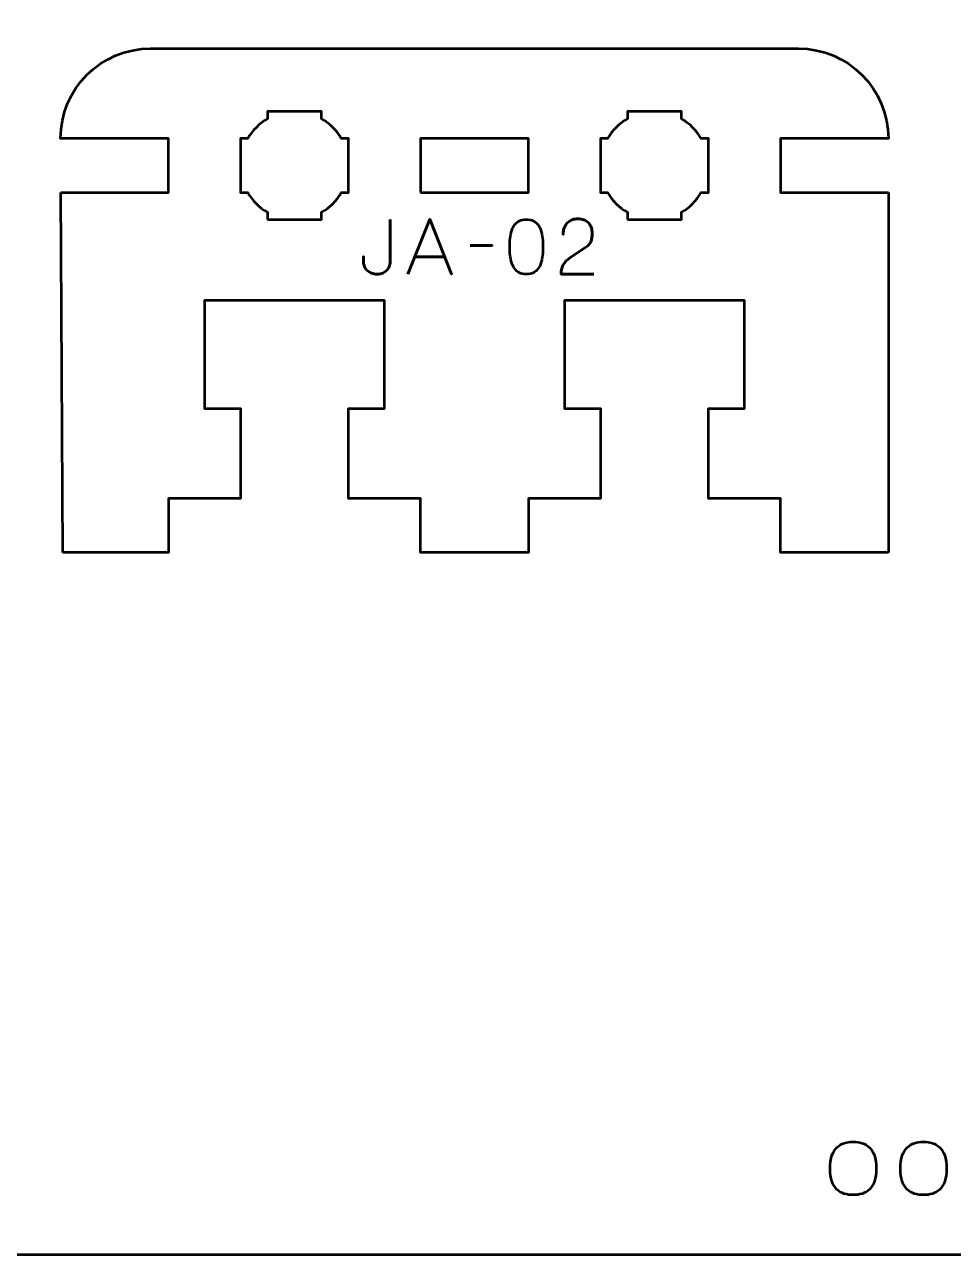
# Model space of a CAD drawing. Header units: centimetres. Extents: x -21 to 0, y -29.7 to 0.
# Drawn here: x -10.4 to -5.24, y -29.7 to -22.87 of the extents above; entities that cross this region are included whole.
import ezdxf

# ---------------------------------------------------------------- set-up
doc = ezdxf.new("R2010")
doc.units = ezdxf.units.CM
doc.header["$MEASUREMENT"] = 0
doc.layers.add('Layer 1', color=7, linetype='Continuous')

msp = doc.modelspace()

# ---------------------------------------------------------------- linework, layer by layer
at = {"layer": 'Layer 1', "lineweight": 53}
msp.add_lwpolyline([(-8.20001, -23.8), (-7.60001, -23.8), (-7.60001, -23.5), (-8.20001, -23.5), (-8.20001, -23.8)], close=True, dxfattribs=at)
at = {"layer": 'Layer 1', "color": 1, "lineweight": 53}
msp.add_open_spline([(-21.00003, -29.19995), (-21.00003, -29.19995), (-21.00003, -3.49992), (-21.00003, -3.49992), (-21.00003, -3.49992), (-21.00003, -3.41709), (-20.93286, -3.34992), (-20.85003, -3.34992), (-20.85003, -3.34992), (-20.7672, -3.34992), (-20.70003, -3.28275), (-20.70003, -3.19992), (-20.70003, -3.19992), (-20.70003, -3.11709), (-20.7672, -3.04992), (-20.85003, -3.04992), (-20.85003, -3.04992), (-20.93286, -3.04992), (-21.00003, -2.98275), (-21.00003, -2.89992), (-21.00003, -2.89992), (-21.00003, -2.81709), (-20.93286, -2.74992), (-20.85003, -2.74992), (-20.85003, -2.74992), (-20.7672, -2.74992), (-20.70003, -2.68275), (-20.70003, -2.59992), (-20.70003, -2.59992), (-20.70003, -2.51709), (-20.7672, -2.44992), (-20.85003, -2.44992), (-20.85003, -2.44992), (-20.93286, -2.44992), (-21.00003, -2.38275), (-21.00003, -2.29992), (-21.00003, -2.29992), (-21.00003, -2.21709), (-20.93286, -2.14992), (-20.85003, -2.14992), (-20.85003, -2.14992), (-20.7672, -2.14992), (-20.70003, -2.08275), (-20.70003, -1.99992), (-20.70003, -1.99992), (-20.70003, -1.91709), (-20.7672, -1.84992), (-20.85003, -1.84992), (-20.85003, -1.84992), (-20.93286, -1.84992), (-21.00003, -1.78275), (-21.00003, -1.69992), (-21.00003, -1.69992), (-21.00003, -1.61709), (-20.93286, -1.54992), (-20.85003, -1.54992), (-20.85003, -1.54992), (-20.7672, -1.54992), (-20.70003, -1.48275), (-20.70003, -1.39992), (-20.70003, -1.39992), (-20.70003, -1.31709), (-20.7672, -1.24992), (-20.85003, -1.24992), (-20.85003, -1.24992), (-20.93286, -1.24992), (-21.00003, -1.18275), (-21.00003, -1.09992), (-21.00003, -1.09992), (-21.00003, -1.09992), (-21.00003, -0.49992), (-21.00003, -0.49992), (-21.00003, -0.49992), (-21.00003, -0.22295), (-20.77694, 0.00004), (-20.49994, 0.00004), (-20.49994, 0.00004), (-20.49994, 0.00004), (-0.50008, 0.00004), (-0.50008, 0.00004), (-0.50008, 0.00004), (-0.22294, 0.00004), (0.00002, -0.22295), (0.00002, -0.49992), (0.00002, -0.49992), (0.00002, -0.49992), (0.00002, -29.19995), (0.00002, -29.19995), (0.00002, -29.19995), (0.00002, -29.47695), (-0.22294, -29.70004), (-0.50008, -29.70004), (-0.50008, -29.70004), (-0.50008, -29.70004), (-20.49994, -29.70004), (-20.49994, -29.70004), (-20.49994, -29.70004), (-20.77694, -29.70004), (-21.00003, -29.47695), (-21.00003, -29.19995)], degree=3, knots=[0, 0, 0, 0, 0.04, 0.04, 0.04, 0.04, 0.08, 0.08, 0.08, 0.08, 0.12, 0.12, 0.12, 0.12, 0.16, 0.16, 0.16, 0.16, 0.2, 0.2, 0.2, 0.2, 0.24, 0.24, 0.24, 0.24, 0.28, 0.28, 0.28, 0.28, 0.32, 0.32, 0.32, 0.32, 0.36, 0.36, 0.36, 0.36, 0.4, 0.4, 0.4, 0.4, 0.44, 0.44, 0.44, 0.44, 0.48, 0.48, 0.48, 0.48, 0.52, 0.52, 0.52, 0.52, 0.56, 0.56, 0.56, 0.56, 0.6, 0.6, 0.6, 0.6, 0.64, 0.64, 0.64, 0.64, 0.68, 0.68, 0.68, 0.68, 0.72, 0.72, 0.72, 0.72, 0.76, 0.76, 0.76, 0.76, 0.8, 0.8, 0.8, 0.8, 0.84, 0.84, 0.84, 0.84, 0.88, 0.88, 0.88, 0.88, 0.92, 0.92, 0.92, 0.92, 0.96, 0.96, 0.96, 0.96, 1, 1, 1, 1], dxfattribs=at)
at = {"layer": 'Layer 1', "lineweight": 53}
for points, knots in [([(-10.19813, -23.8), (-10.19813, -23.8), (-9.60001, -23.8), (-9.60001, -23.8), (-9.60001, -23.8), (-9.60001, -23.8), (-9.60001, -23.5), (-9.60001, -23.5), (-9.60001, -23.5), (-9.60001, -23.5), (-10.20001, -23.5), (-10.20001, -23.5), (-10.20001, -23.5), (-10.20001, -23.22391), (-9.9761, -23), (-9.70001, -23)], [0, 0, 0, 0, 0.25, 0.25, 0.25, 0.25, 0.5, 0.5, 0.5, 0.5, 0.75, 0.75, 0.75, 0.75, 1, 1, 1, 1]), ([(-6.10001, -23), (-5.82392, -23), (-5.60001, -23.22391), (-5.60001, -23.5), (-5.60001, -23.5), (-5.60001, -23.5), (-6.20001, -23.5), (-6.20001, -23.5), (-6.20001, -23.5), (-6.20001, -23.5), (-6.20001, -23.8), (-6.20001, -23.8), (-6.20001, -23.8), (-6.20001, -23.8), (-5.60001, -23.8), (-5.60001, -23.8)], [0, 0, 0, 0, 0.25, 0.25, 0.25, 0.25, 0.5, 0.5, 0.5, 0.5, 0.75, 0.75, 0.75, 0.75, 1, 1, 1, 1]), ([(-9.05001, -23.95), (-9.05001, -23.95), (-9.05001, -23.90985), (-9.05001, -23.90985), (-9.05001, -23.90985), (-9.09554, -23.8835), (-9.1335, -23.84553), (-9.15985, -23.8), (-9.15985, -23.8), (-9.15985, -23.8), (-9.20001, -23.8), (-9.20001, -23.8), (-9.20001, -23.8), (-9.20001, -23.8), (-9.20001, -23.65), (-9.20001, -23.65), (-9.20001, -23.65), (-9.20001, -23.65), (-9.20001, -23.5), (-9.20001, -23.5), (-9.20001, -23.5), (-9.20001, -23.5), (-9.15985, -23.5), (-9.15985, -23.5), (-9.15985, -23.5), (-9.1335, -23.45447), (-9.09554, -23.4165), (-9.05001, -23.39015), (-9.05001, -23.39015), (-9.05001, -23.39015), (-9.05001, -23.35), (-9.05001, -23.35), (-9.05001, -23.35), (-9.05001, -23.35), (-8.90001, -23.35), (-8.90001, -23.35), (-8.90001, -23.35), (-8.90001, -23.35), (-8.75001, -23.35), (-8.75001, -23.35), (-8.75001, -23.35), (-8.75001, -23.35), (-8.75001, -23.39015), (-8.75001, -23.39015), (-8.75001, -23.39015), (-8.70448, -23.4165), (-8.66652, -23.45447), (-8.64017, -23.5), (-8.64017, -23.5), (-8.64017, -23.5), (-8.60001, -23.5), (-8.60001, -23.5), (-8.60001, -23.5), (-8.60001, -23.5), (-8.60001, -23.65), (-8.60001, -23.65), (-8.60001, -23.65), (-8.60001, -23.65), (-8.60001, -23.8), (-8.60001, -23.8), (-8.60001, -23.8), (-8.60001, -23.8), (-8.64017, -23.8), (-8.64017, -23.8), (-8.64017, -23.8), (-8.66652, -23.84553), (-8.70448, -23.8835), (-8.75001, -23.90985), (-8.75001, -23.90985), (-8.75001, -23.90985), (-8.75001, -23.95), (-8.75001, -23.95), (-8.75001, -23.95), (-8.75001, -23.95), (-8.90001, -23.95), (-8.90001, -23.95), (-8.90001, -23.95), (-8.90001, -23.95), (-9.05001, -23.95), (-9.05001, -23.95)], [0, 0, 0, 0, 0.05, 0.05, 0.05, 0.05, 0.1, 0.1, 0.1, 0.1, 0.15, 0.15, 0.15, 0.15, 0.2, 0.2, 0.2, 0.2, 0.25, 0.25, 0.25, 0.25, 0.3, 0.3, 0.3, 0.3, 0.35, 0.35, 0.35, 0.35, 0.4, 0.4, 0.4, 0.4, 0.45, 0.45, 0.45, 0.45, 0.5, 0.5, 0.5, 0.5, 0.55, 0.55, 0.55, 0.55, 0.6, 0.6, 0.6, 0.6, 0.65, 0.65, 0.65, 0.65, 0.7, 0.7, 0.7, 0.7, 0.75, 0.75, 0.75, 0.75, 0.8, 0.8, 0.8, 0.8, 0.85, 0.85, 0.85, 0.85, 0.9, 0.9, 0.9, 0.9, 0.95, 0.95, 0.95, 0.95, 1, 1, 1, 1]), ([(-7.05001, -23.95), (-7.05001, -23.95), (-7.05001, -23.90985), (-7.05001, -23.90985), (-7.05001, -23.90985), (-7.09554, -23.8835), (-7.1335, -23.84553), (-7.15985, -23.8), (-7.15985, -23.8), (-7.15985, -23.8), (-7.20001, -23.8), (-7.20001, -23.8), (-7.20001, -23.8), (-7.20001, -23.8), (-7.20001, -23.65), (-7.20001, -23.65), (-7.20001, -23.65), (-7.20001, -23.65), (-7.20001, -23.5), (-7.20001, -23.5), (-7.20001, -23.5), (-7.20001, -23.5), (-7.15985, -23.5), (-7.15985, -23.5), (-7.15985, -23.5), (-7.1335, -23.45447), (-7.09554, -23.4165), (-7.05001, -23.39015), (-7.05001, -23.39015), (-7.05001, -23.39015), (-7.05001, -23.35), (-7.05001, -23.35), (-7.05001, -23.35), (-7.05001, -23.35), (-6.90001, -23.35), (-6.90001, -23.35), (-6.90001, -23.35), (-6.90001, -23.35), (-6.75001, -23.35), (-6.75001, -23.35), (-6.75001, -23.35), (-6.75001, -23.35), (-6.75001, -23.39015), (-6.75001, -23.39015), (-6.75001, -23.39015), (-6.70448, -23.4165), (-6.66652, -23.45447), (-6.64017, -23.5), (-6.64017, -23.5), (-6.64017, -23.5), (-6.60001, -23.5), (-6.60001, -23.5), (-6.60001, -23.5), (-6.60001, -23.5), (-6.60001, -23.65), (-6.60001, -23.65), (-6.60001, -23.65), (-6.60001, -23.65), (-6.60001, -23.8), (-6.60001, -23.8), (-6.60001, -23.8), (-6.60001, -23.8), (-6.64017, -23.8), (-6.64017, -23.8), (-6.64017, -23.8), (-6.66652, -23.84553), (-6.70448, -23.8835), (-6.75001, -23.90985), (-6.75001, -23.90985), (-6.75001, -23.90985), (-6.75001, -23.95), (-6.75001, -23.95), (-6.75001, -23.95), (-6.75001, -23.95), (-6.90001, -23.95), (-6.90001, -23.95), (-6.90001, -23.95), (-6.90001, -23.95), (-7.05001, -23.95), (-7.05001, -23.95)], [0, 0, 0, 0, 0.05, 0.05, 0.05, 0.05, 0.1, 0.1, 0.1, 0.1, 0.15, 0.15, 0.15, 0.15, 0.2, 0.2, 0.2, 0.2, 0.25, 0.25, 0.25, 0.25, 0.3, 0.3, 0.3, 0.3, 0.35, 0.35, 0.35, 0.35, 0.4, 0.4, 0.4, 0.4, 0.45, 0.45, 0.45, 0.45, 0.5, 0.5, 0.5, 0.5, 0.55, 0.55, 0.55, 0.55, 0.6, 0.6, 0.6, 0.6, 0.65, 0.65, 0.65, 0.65, 0.7, 0.7, 0.7, 0.7, 0.75, 0.75, 0.75, 0.75, 0.8, 0.8, 0.8, 0.8, 0.85, 0.85, 0.85, 0.85, 0.9, 0.9, 0.9, 0.9, 0.95, 0.95, 0.95, 0.95, 1, 1, 1, 1]), ([(-5.60001, -25.8), (-5.60001, -25.8), (-6.20001, -25.8), (-6.20001, -25.8), (-6.20001, -25.8), (-6.20001, -25.8), (-6.20001, -25.5), (-6.20001, -25.5), (-6.20001, -25.5), (-6.20001, -25.5), (-6.60001, -25.50001), (-6.60001, -25.50001), (-6.60001, -25.50001), (-6.60001, -25.50001), (-6.60001, -25), (-6.60001, -25), (-6.60001, -25), (-6.60001, -25), (-6.40001, -24.99999), (-6.40001, -24.99999), (-6.40001, -24.99999), (-6.40001, -24.99999), (-6.40001, -24.4), (-6.40001, -24.4), (-6.40001, -24.4), (-6.78334, -24.4), (-7.01668, -24.4), (-7.40001, -24.4), (-7.40001, -24.4), (-7.40001, -24.4), (-7.40001, -24.99999), (-7.40001, -24.99999), (-7.40001, -24.99999), (-7.40001, -24.99999), (-7.20001, -25), (-7.20001, -25), (-7.20001, -25), (-7.20001, -25), (-7.20001, -25.5), (-7.20001, -25.5), (-7.20001, -25.5), (-7.20001, -25.5), (-7.60001, -25.5), (-7.60001, -25.5), (-7.60001, -25.5), (-7.60001, -25.5), (-7.60001, -25.8), (-7.60001, -25.8), (-7.60001, -25.8), (-7.60001, -25.8), (-8.20001, -25.8), (-8.20001, -25.8), (-8.20001, -25.8), (-8.20001, -25.8), (-8.20001, -25.5), (-8.20001, -25.5), (-8.20001, -25.5), (-8.20001, -25.5), (-8.60001, -25.50001), (-8.60001, -25.50001), (-8.60001, -25.50001), (-8.60001, -25.50001), (-8.60001, -25), (-8.60001, -25), (-8.60001, -25), (-8.60001, -25), (-8.40001, -24.99999), (-8.40001, -24.99999), (-8.40001, -24.99999), (-8.40001, -24.99999), (-8.40001, -24.4), (-8.40001, -24.4), (-8.40001, -24.4), (-8.78334, -24.4), (-9.01668, -24.4), (-9.40001, -24.4), (-9.40001, -24.4), (-9.40001, -24.4), (-9.40001, -24.99999), (-9.40001, -24.99999), (-9.40001, -24.99999), (-9.40001, -24.99999), (-9.20001, -25), (-9.20001, -25), (-9.20001, -25), (-9.20001, -25), (-9.20001, -25.5), (-9.20001, -25.5), (-9.20001, -25.5), (-9.20001, -25.5), (-9.60001, -25.5), (-9.60001, -25.5), (-9.60001, -25.5), (-9.60001, -25.5), (-9.60001, -25.8), (-9.60001, -25.8), (-9.60001, -25.8), (-9.60001, -25.8), (-10.18751, -25.8), (-10.18751, -25.8)], [0, 0, 0, 0, 0.04, 0.04, 0.04, 0.04, 0.08, 0.08, 0.08, 0.08, 0.12, 0.12, 0.12, 0.12, 0.16, 0.16, 0.16, 0.16, 0.2, 0.2, 0.2, 0.2, 0.24, 0.24, 0.24, 0.24, 0.28, 0.28, 0.28, 0.28, 0.32, 0.32, 0.32, 0.32, 0.36, 0.36, 0.36, 0.36, 0.4, 0.4, 0.4, 0.4, 0.44, 0.44, 0.44, 0.44, 0.48, 0.48, 0.48, 0.48, 0.52, 0.52, 0.52, 0.52, 0.56, 0.56, 0.56, 0.56, 0.6, 0.6, 0.6, 0.6, 0.64, 0.64, 0.64, 0.64, 0.68, 0.68, 0.68, 0.68, 0.72, 0.72, 0.72, 0.72, 0.76, 0.76, 0.76, 0.76, 0.8, 0.8, 0.8, 0.8, 0.84, 0.84, 0.84, 0.84, 0.88, 0.88, 0.88, 0.88, 0.92, 0.92, 0.92, 0.92, 0.96, 0.96, 0.96, 0.96, 1, 1, 1, 1])]:
    msp.add_open_spline(points, degree=3, knots=knots, dxfattribs=at)
at = {"layer": 'Layer 1', "color": 114, "lineweight": 53}
for points in [[(-9.70001, -23), (-9.70001, -23), (-6.10001, -23), (-6.10001, -23)], [(-10.18751, -25.8), (-10.18751, -25.8), (-10.19813, -23.8), (-10.19813, -23.8)], [(-5.60001, -23.8), (-5.60001, -23.8), (-5.60001, -25.50001), (-5.60001, -25.50001)]]:
    msp.add_open_spline(points, degree=3, dxfattribs=at)
at = {"layer": 'Layer 1', "color": 5, "lineweight": 53}
for points, knots in [([(-8.36821, -23.95035), (-8.36821, -23.95035), (-8.36863, -24.18742), (-8.36863, -24.18742), (-8.36863, -24.18742), (-8.36863, -24.19511), (-8.37026, -24.20287), (-8.37336, -24.21056), (-8.37336, -24.21056), (-8.37654, -24.21832), (-8.38119, -24.22538), (-8.38733, -24.23187), (-8.38733, -24.23187), (-8.39354, -24.23829), (-8.40109, -24.24351), (-8.41005, -24.24739), (-8.41005, -24.24739), (-8.41908, -24.25134), (-8.42938, -24.25332), (-8.44102, -24.25346), (-8.44102, -24.25346), (-8.45267, -24.25346), (-8.46318, -24.25155), (-8.47249, -24.24781), (-8.47249, -24.24781), (-8.48181, -24.244), (-8.48978, -24.23892), (-8.49634, -24.2325), (-8.49634, -24.2325), (-8.50297, -24.22608), (-8.50798, -24.21903), (-8.51151, -24.21119), (-8.51151, -24.21119), (-8.51504, -24.20336), (-8.5168, -24.19546), (-8.5168, -24.18742), (-8.5168, -24.18742), (-8.5168, -24.18742), (-8.5168, -24.15609), (-8.5168, -24.15609), (-8.5168, -24.15609), (-8.5168, -24.15609), (-8.5168, -24.18742), (-8.5168, -24.18742), (-8.5168, -24.18742), (-8.5168, -24.19546), (-8.51504, -24.20336), (-8.51151, -24.21119), (-8.51151, -24.21119), (-8.50798, -24.21903), (-8.50297, -24.22608), (-8.49634, -24.2325), (-8.49634, -24.2325), (-8.48978, -24.23892), (-8.48181, -24.244), (-8.47249, -24.24781), (-8.47249, -24.24781), (-8.46318, -24.25155), (-8.45267, -24.25346), (-8.44102, -24.25346), (-8.44102, -24.25346), (-8.42938, -24.25332), (-8.41908, -24.25134), (-8.41005, -24.24739), (-8.41005, -24.24739), (-8.40109, -24.24351), (-8.39354, -24.23829), (-8.38733, -24.23187), (-8.38733, -24.23187), (-8.38119, -24.22538), (-8.37654, -24.21832), (-8.37336, -24.21056), (-8.37336, -24.21056), (-8.37026, -24.20287), (-8.36863, -24.19511), (-8.36863, -24.18742), (-8.36863, -24.18742), (-8.36863, -24.18742), (-8.36821, -23.95035), (-8.36821, -23.95035)], [0, 0, 0, 0, 0.05, 0.05, 0.05, 0.05, 0.1, 0.1, 0.1, 0.1, 0.15, 0.15, 0.15, 0.15, 0.2, 0.2, 0.2, 0.2, 0.25, 0.25, 0.25, 0.25, 0.3, 0.3, 0.3, 0.3, 0.35, 0.35, 0.35, 0.35, 0.4, 0.4, 0.4, 0.4, 0.45, 0.45, 0.45, 0.45, 0.5, 0.5, 0.5, 0.5, 0.55, 0.55, 0.55, 0.55, 0.6, 0.6, 0.6, 0.6, 0.65, 0.65, 0.65, 0.65, 0.7, 0.7, 0.7, 0.7, 0.75, 0.75, 0.75, 0.75, 0.8, 0.8, 0.8, 0.8, 0.85, 0.85, 0.85, 0.85, 0.9, 0.9, 0.9, 0.9, 0.95, 0.95, 0.95, 0.95, 1, 1, 1, 1]), ([(-8.27, -24.25388), (-8.27, -24.25388), (-8.14893, -23.94866), (-8.14893, -23.94866), (-8.14893, -23.94866), (-8.14893, -23.94866), (-8.02743, -24.25388), (-8.02743, -24.25388), (-8.02743, -24.25388), (-8.02743, -24.25388), (-8.14893, -23.94866), (-8.14893, -23.94866), (-8.14893, -23.94866), (-8.14893, -23.94866), (-8.27, -24.25388), (-8.27, -24.25388)], [0, 0, 0, 0, 0.25, 0.25, 0.25, 0.25, 0.5, 0.5, 0.5, 0.5, 0.75, 0.75, 0.75, 0.75, 1, 1, 1, 1]), ([(-7.61172, -24.25388), (-7.59691, -24.25381), (-7.58414, -24.2512), (-7.57348, -24.24612), (-7.57348, -24.24612), (-7.5629, -24.24104), (-7.55408, -24.23377), (-7.54703, -24.22453), (-7.54703, -24.22453), (-7.54004, -24.21522), (-7.53454, -24.20421), (-7.53045, -24.19151), (-7.53045, -24.19151), (-7.52642, -24.17881), (-7.52353, -24.16491), (-7.52191, -24.14967), (-7.52191, -24.14967), (-7.52021, -24.13443), (-7.51937, -24.11841), (-7.51944, -24.10148), (-7.51944, -24.10148), (-7.51937, -24.08462), (-7.52021, -24.0686), (-7.52191, -24.05343), (-7.52191, -24.05343), (-7.52353, -24.03826), (-7.52642, -24.02429), (-7.53045, -24.01159), (-7.53045, -24.01159), (-7.53454, -23.99896), (-7.54004, -23.98796), (-7.54703, -23.97857), (-7.54703, -23.97857), (-7.55408, -23.96926), (-7.5629, -23.96199), (-7.57348, -23.95691), (-7.57348, -23.95691), (-7.58414, -23.95176), (-7.59691, -23.94915), (-7.61172, -23.94908), (-7.61172, -23.94908), (-7.62654, -23.94915), (-7.63931, -23.95176), (-7.64997, -23.95691), (-7.64997, -23.95691), (-7.66055, -23.96199), (-7.66937, -23.96926), (-7.67642, -23.97857), (-7.67642, -23.97857), (-7.68341, -23.98796), (-7.68891, -23.99896), (-7.693, -24.01159), (-7.693, -24.01159), (-7.69703, -24.02429), (-7.69992, -24.03826), (-7.70154, -24.05343), (-7.70154, -24.05343), (-7.70323, -24.0686), (-7.70408, -24.08462), (-7.70401, -24.10148), (-7.70401, -24.10148), (-7.70408, -24.11841), (-7.70323, -24.13443), (-7.70154, -24.14967), (-7.70154, -24.14967), (-7.69992, -24.16491), (-7.69703, -24.17881), (-7.693, -24.19151), (-7.693, -24.19151), (-7.68891, -24.20421), (-7.68341, -24.21522), (-7.67642, -24.22453), (-7.67642, -24.22453), (-7.66937, -24.23377), (-7.66055, -24.24104), (-7.64997, -24.24612), (-7.64997, -24.24612), (-7.63931, -24.2512), (-7.62654, -24.25381), (-7.61172, -24.25388)], [0, 0, 0, 0, 0.05, 0.05, 0.05, 0.05, 0.1, 0.1, 0.1, 0.1, 0.15, 0.15, 0.15, 0.15, 0.2, 0.2, 0.2, 0.2, 0.25, 0.25, 0.25, 0.25, 0.3, 0.3, 0.3, 0.3, 0.35, 0.35, 0.35, 0.35, 0.4, 0.4, 0.4, 0.4, 0.45, 0.45, 0.45, 0.45, 0.5, 0.5, 0.5, 0.5, 0.55, 0.55, 0.55, 0.55, 0.6, 0.6, 0.6, 0.6, 0.65, 0.65, 0.65, 0.65, 0.7, 0.7, 0.7, 0.7, 0.75, 0.75, 0.75, 0.75, 0.8, 0.8, 0.8, 0.8, 0.85, 0.85, 0.85, 0.85, 0.9, 0.9, 0.9, 0.9, 0.95, 0.95, 0.95, 0.95, 1, 1, 1, 1]), ([(-7.61172, -24.25388), (-7.59691, -24.25381), (-7.58414, -24.2512), (-7.57348, -24.24612), (-7.57348, -24.24612), (-7.5629, -24.24104), (-7.55408, -24.23377), (-7.54703, -24.22453), (-7.54703, -24.22453), (-7.54004, -24.21522), (-7.53454, -24.20421), (-7.53045, -24.19151), (-7.53045, -24.19151), (-7.52642, -24.17881), (-7.52353, -24.16491), (-7.52191, -24.14967), (-7.52191, -24.14967), (-7.52021, -24.13443), (-7.51937, -24.11841), (-7.51944, -24.10148), (-7.51944, -24.10148), (-7.51937, -24.08462), (-7.52021, -24.0686), (-7.52191, -24.05343), (-7.52191, -24.05343), (-7.52353, -24.03826), (-7.52642, -24.02429), (-7.53045, -24.01159), (-7.53045, -24.01159), (-7.53454, -23.99896), (-7.54004, -23.98796), (-7.54703, -23.97857), (-7.54703, -23.97857), (-7.55408, -23.96926), (-7.5629, -23.96199), (-7.57348, -23.95691), (-7.57348, -23.95691), (-7.58414, -23.95176), (-7.59691, -23.94915), (-7.61172, -23.94908), (-7.61172, -23.94908), (-7.62654, -23.94915), (-7.63931, -23.95176), (-7.64997, -23.95691), (-7.64997, -23.95691), (-7.66055, -23.96199), (-7.66937, -23.96926), (-7.67642, -23.97857), (-7.67642, -23.97857), (-7.68341, -23.98796), (-7.68891, -23.99896), (-7.693, -24.01159), (-7.693, -24.01159), (-7.69703, -24.02429), (-7.69992, -24.03826), (-7.70154, -24.05343), (-7.70154, -24.05343), (-7.70323, -24.0686), (-7.70408, -24.08462), (-7.70401, -24.10148), (-7.70401, -24.10148), (-7.70408, -24.11841), (-7.70323, -24.13443), (-7.70154, -24.14967), (-7.70154, -24.14967), (-7.69992, -24.16491), (-7.69703, -24.17881), (-7.693, -24.19151), (-7.693, -24.19151), (-7.68891, -24.20421), (-7.68341, -24.21522), (-7.67642, -24.22453), (-7.67642, -24.22453), (-7.66937, -24.23377), (-7.66055, -24.24104), (-7.64997, -24.24612), (-7.64997, -24.24612), (-7.63931, -24.2512), (-7.62654, -24.25381), (-7.61172, -24.25388)], [0, 0, 0, 0, 0.05, 0.05, 0.05, 0.05, 0.1, 0.1, 0.1, 0.1, 0.15, 0.15, 0.15, 0.15, 0.2, 0.2, 0.2, 0.2, 0.25, 0.25, 0.25, 0.25, 0.3, 0.3, 0.3, 0.3, 0.35, 0.35, 0.35, 0.35, 0.4, 0.4, 0.4, 0.4, 0.45, 0.45, 0.45, 0.45, 0.5, 0.5, 0.5, 0.5, 0.55, 0.55, 0.55, 0.55, 0.6, 0.6, 0.6, 0.6, 0.65, 0.65, 0.65, 0.65, 0.7, 0.7, 0.7, 0.7, 0.75, 0.75, 0.75, 0.75, 0.8, 0.8, 0.8, 0.8, 0.85, 0.85, 0.85, 0.85, 0.9, 0.9, 0.9, 0.9, 0.95, 0.95, 0.95, 0.95, 1, 1, 1, 1]), ([(-7.2375, -24.25388), (-7.2375, -24.25388), (-7.41911, -24.25388), (-7.41911, -24.25388), (-7.41911, -24.25388), (-7.41876, -24.2416), (-7.41721, -24.23074), (-7.41459, -24.22142), (-7.41459, -24.22142), (-7.41191, -24.21211), (-7.40832, -24.20393), (-7.40387, -24.19687), (-7.40387, -24.19687), (-7.39935, -24.18982), (-7.3942, -24.18354), (-7.38835, -24.17803), (-7.38835, -24.17803), (-7.38249, -24.17246), (-7.37621, -24.16738), (-7.36944, -24.16258), (-7.36944, -24.16258), (-7.36267, -24.15785), (-7.35568, -24.15313), (-7.34841, -24.14847), (-7.34841, -24.14847), (-7.34841, -24.14847), (-7.27602, -24.10021), (-7.27602, -24.10021), (-7.27602, -24.10021), (-7.26862, -24.09499), (-7.26283, -24.08928), (-7.25874, -24.08314), (-7.25874, -24.08314), (-7.25458, -24.077), (-7.25168, -24.07051), (-7.24992, -24.06366), (-7.24992, -24.06366), (-7.24823, -24.05689), (-7.24717, -24.04991), (-7.24682, -24.04285), (-7.24682, -24.04285), (-7.24646, -24.03572), (-7.24632, -24.0286), (-7.24639, -24.02147), (-7.24639, -24.02147), (-7.24639, -24.01562), (-7.24717, -24.00934), (-7.24872, -24.00256), (-7.24872, -24.00256), (-7.25034, -23.99586), (-7.25288, -23.98916), (-7.25648, -23.98253), (-7.25648, -23.98253), (-7.26008, -23.97589), (-7.26488, -23.96983), (-7.27087, -23.96432), (-7.27087, -23.96432), (-7.27687, -23.95889), (-7.28428, -23.95452), (-7.2931, -23.9512), (-7.2931, -23.9512), (-7.30192, -23.94788), (-7.31229, -23.94619), (-7.32428, -23.94612), (-7.32428, -23.94612), (-7.33635, -23.94619), (-7.347, -23.94788), (-7.35618, -23.95113), (-7.35618, -23.95113), (-7.36535, -23.95437), (-7.37318, -23.95889), (-7.37967, -23.9646), (-7.37967, -23.9646), (-7.38616, -23.97032), (-7.39138, -23.97695), (-7.39547, -23.98436), (-7.39547, -23.98436), (-7.39957, -23.99177), (-7.40253, -23.99967), (-7.40443, -24.008), (-7.40443, -24.008), (-7.40634, -24.01632), (-7.40726, -24.02479), (-7.40726, -24.03333), (-7.40726, -24.03333), (-7.40726, -24.02479), (-7.40634, -24.01632), (-7.40443, -24.008), (-7.40443, -24.008), (-7.40253, -23.99967), (-7.39957, -23.99177), (-7.39547, -23.98436), (-7.39547, -23.98436), (-7.39138, -23.97695), (-7.38616, -23.97032), (-7.37967, -23.9646), (-7.37967, -23.9646), (-7.37318, -23.95889), (-7.36535, -23.95437), (-7.35618, -23.95113), (-7.35618, -23.95113), (-7.347, -23.94788), (-7.33635, -23.94619), (-7.32428, -23.94612), (-7.32428, -23.94612), (-7.31229, -23.94619), (-7.30192, -23.94788), (-7.2931, -23.9512), (-7.2931, -23.9512), (-7.28428, -23.95452), (-7.27687, -23.95889), (-7.27087, -23.96432), (-7.27087, -23.96432), (-7.26488, -23.96983), (-7.26008, -23.97589), (-7.25648, -23.98253), (-7.25648, -23.98253), (-7.25288, -23.98916), (-7.25034, -23.99586), (-7.24872, -24.00256), (-7.24872, -24.00256), (-7.24717, -24.00934), (-7.24639, -24.01562), (-7.24639, -24.02147), (-7.24639, -24.02147), (-7.24632, -24.0286), (-7.24646, -24.03572), (-7.24682, -24.04285), (-7.24682, -24.04285), (-7.24717, -24.04991), (-7.24823, -24.05689), (-7.24992, -24.06366), (-7.24992, -24.06366), (-7.25168, -24.07051), (-7.25458, -24.077), (-7.25874, -24.08314), (-7.25874, -24.08314), (-7.26283, -24.08928), (-7.26862, -24.09499), (-7.27602, -24.10021), (-7.27602, -24.10021), (-7.27602, -24.10021), (-7.34841, -24.14847), (-7.34841, -24.14847), (-7.34841, -24.14847), (-7.35568, -24.15313), (-7.36267, -24.15785), (-7.36944, -24.16258), (-7.36944, -24.16258), (-7.37621, -24.16738), (-7.38249, -24.17246), (-7.38835, -24.17803), (-7.38835, -24.17803), (-7.3942, -24.18354), (-7.39935, -24.18982), (-7.40387, -24.19687), (-7.40387, -24.19687), (-7.40832, -24.20393), (-7.41191, -24.21211), (-7.41459, -24.22142), (-7.41459, -24.22142), (-7.41721, -24.23074), (-7.41876, -24.2416), (-7.41911, -24.25388), (-7.41911, -24.25388), (-7.41911, -24.25388), (-7.2375, -24.25388), (-7.2375, -24.25388)], [0, 0, 0, 0, 0.0238095, 0.0238095, 0.0238095, 0.0238095, 0.047619, 0.047619, 0.047619, 0.047619, 0.0714286, 0.0714286, 0.0714286, 0.0714286, 0.0952381, 0.0952381, 0.0952381, 0.0952381, 0.1190476, 0.1190476, 0.1190476, 0.1190476, 0.1428571, 0.1428571, 0.1428571, 0.1428571, 0.1666667, 0.1666667, 0.1666667, 0.1666667, 0.1904762, 0.1904762, 0.1904762, 0.1904762, 0.2142857, 0.2142857, 0.2142857, 0.2142857, 0.2380952, 0.2380952, 0.2380952, 0.2380952, 0.2619048, 0.2619048, 0.2619048, 0.2619048, 0.2857143, 0.2857143, 0.2857143, 0.2857143, 0.3095238, 0.3095238, 0.3095238, 0.3095238, 0.3333333, 0.3333333, 0.3333333, 0.3333333, 0.3571429, 0.3571429, 0.3571429, 0.3571429, 0.3809524, 0.3809524, 0.3809524, 0.3809524, 0.4047619, 0.4047619, 0.4047619, 0.4047619, 0.4285714, 0.4285714, 0.4285714, 0.4285714, 0.452381, 0.452381, 0.452381, 0.452381, 0.4761905, 0.4761905, 0.4761905, 0.4761905, 0.5, 0.5, 0.5, 0.5, 0.5238095, 0.5238095, 0.5238095, 0.5238095, 0.547619, 0.547619, 0.547619, 0.547619, 0.5714286, 0.5714286, 0.5714286, 0.5714286, 0.5952381, 0.5952381, 0.5952381, 0.5952381, 0.6190476, 0.6190476, 0.6190476, 0.6190476, 0.6428571, 0.6428571, 0.6428571, 0.6428571, 0.6666667, 0.6666667, 0.6666667, 0.6666667, 0.6904762, 0.6904762, 0.6904762, 0.6904762, 0.7142857, 0.7142857, 0.7142857, 0.7142857, 0.7380952, 0.7380952, 0.7380952, 0.7380952, 0.7619048, 0.7619048, 0.7619048, 0.7619048, 0.7857143, 0.7857143, 0.7857143, 0.7857143, 0.8095238, 0.8095238, 0.8095238, 0.8095238, 0.8333333, 0.8333333, 0.8333333, 0.8333333, 0.8571429, 0.8571429, 0.8571429, 0.8571429, 0.8809524, 0.8809524, 0.8809524, 0.8809524, 0.9047619, 0.9047619, 0.9047619, 0.9047619, 0.9285714, 0.9285714, 0.9285714, 0.9285714, 0.952381, 0.952381, 0.952381, 0.952381, 0.9761905, 0.9761905, 0.9761905, 0.9761905, 1, 1, 1, 1]), ([(-7.92414, -24.09428), (-7.92414, -24.09428), (-7.80095, -24.09428), (-7.80095, -24.09428), (-7.80095, -24.09428), (-7.80095, -24.09428), (-7.92414, -24.09428), (-7.92414, -24.09428)], [0, 0, 0, 0, 0.5, 0.5, 0.5, 0.5, 1, 1, 1, 1]), ([(-8.2319, -24.15778), (-8.2319, -24.15778), (-8.06596, -24.15778), (-8.06596, -24.15778), (-8.06596, -24.15778), (-8.06596, -24.15778), (-8.2319, -24.15778), (-8.2319, -24.15778)], [0, 0, 0, 0, 0.5, 0.5, 0.5, 0.5, 1, 1, 1, 1]), ([(-5.7957, -29.36992), (-5.77792, -29.37001), (-5.76137, -29.36776), (-5.74594, -29.36296), (-5.74594, -29.36296), (-5.73051, -29.35816), (-5.71687, -29.35016), (-5.7052, -29.33897), (-5.7052, -29.33897), (-5.69344, -29.32778), (-5.68432, -29.31263), (-5.67764, -29.29344), (-5.67764, -29.29344), (-5.67106, -29.27434), (-5.66767, -29.25054), (-5.66757, -29.22204), (-5.66757, -29.22204), (-5.66767, -29.19363), (-5.67106, -29.16992), (-5.67764, -29.15092), (-5.67764, -29.15092), (-5.68432, -29.13191), (-5.69344, -29.11677), (-5.7052, -29.10557), (-5.7052, -29.10557), (-5.71687, -29.09447), (-5.73051, -29.08648), (-5.74594, -29.08168), (-5.74594, -29.08168), (-5.76137, -29.07688), (-5.77792, -29.07462), (-5.7957, -29.07472), (-5.7957, -29.07472), (-5.81329, -29.07462), (-5.82985, -29.07688), (-5.84528, -29.08168), (-5.84528, -29.08168), (-5.86071, -29.08648), (-5.87425, -29.09447), (-5.88601, -29.10557), (-5.88601, -29.10557), (-5.89777, -29.11677), (-5.90699, -29.13191), (-5.91367, -29.15092), (-5.91367, -29.15092), (-5.92035, -29.16992), (-5.92374, -29.19363), (-5.92383, -29.22204), (-5.92383, -29.22204), (-5.92374, -29.25054), (-5.92035, -29.27434), (-5.91367, -29.29344), (-5.91367, -29.29344), (-5.90699, -29.31263), (-5.89777, -29.32778), (-5.88601, -29.33897), (-5.88601, -29.33897), (-5.87425, -29.35016), (-5.86071, -29.35816), (-5.84528, -29.36296), (-5.84528, -29.36296), (-5.82985, -29.36776), (-5.81329, -29.37001), (-5.7957, -29.36992)], [0, 0, 0, 0, 0.0625, 0.0625, 0.0625, 0.0625, 0.125, 0.125, 0.125, 0.125, 0.1875, 0.1875, 0.1875, 0.1875, 0.25, 0.25, 0.25, 0.25, 0.3125, 0.3125, 0.3125, 0.3125, 0.375, 0.375, 0.375, 0.375, 0.4375, 0.4375, 0.4375, 0.4375, 0.5, 0.5, 0.5, 0.5, 0.5625, 0.5625, 0.5625, 0.5625, 0.625, 0.625, 0.625, 0.625, 0.6875, 0.6875, 0.6875, 0.6875, 0.75, 0.75, 0.75, 0.75, 0.8125, 0.8125, 0.8125, 0.8125, 0.875, 0.875, 0.875, 0.875, 0.9375, 0.9375, 0.9375, 0.9375, 1, 1, 1, 1]), ([(-5.7957, -29.36992), (-5.77792, -29.37001), (-5.76137, -29.36776), (-5.74594, -29.36296), (-5.74594, -29.36296), (-5.73051, -29.35816), (-5.71687, -29.35016), (-5.7052, -29.33897), (-5.7052, -29.33897), (-5.69344, -29.32778), (-5.68432, -29.31263), (-5.67764, -29.29344), (-5.67764, -29.29344), (-5.67106, -29.27434), (-5.66767, -29.25054), (-5.66757, -29.22204), (-5.66757, -29.22204), (-5.66767, -29.19363), (-5.67106, -29.16992), (-5.67764, -29.15092), (-5.67764, -29.15092), (-5.68432, -29.13191), (-5.69344, -29.11677), (-5.7052, -29.10557), (-5.7052, -29.10557), (-5.71687, -29.09447), (-5.73051, -29.08648), (-5.74594, -29.08168), (-5.74594, -29.08168), (-5.76137, -29.07688), (-5.77792, -29.07462), (-5.7957, -29.07472), (-5.7957, -29.07472), (-5.81329, -29.07462), (-5.82985, -29.07688), (-5.84528, -29.08168), (-5.84528, -29.08168), (-5.86071, -29.08648), (-5.87425, -29.09447), (-5.88601, -29.10557), (-5.88601, -29.10557), (-5.89777, -29.11677), (-5.90699, -29.13191), (-5.91367, -29.15092), (-5.91367, -29.15092), (-5.92035, -29.16992), (-5.92374, -29.19363), (-5.92383, -29.22204), (-5.92383, -29.22204), (-5.92374, -29.25054), (-5.92035, -29.27434), (-5.91367, -29.29344), (-5.91367, -29.29344), (-5.90699, -29.31263), (-5.89777, -29.32778), (-5.88601, -29.33897), (-5.88601, -29.33897), (-5.87425, -29.35016), (-5.86071, -29.35816), (-5.84528, -29.36296), (-5.84528, -29.36296), (-5.82985, -29.36776), (-5.81329, -29.37001), (-5.7957, -29.36992)], [0, 0, 0, 0, 0.0625, 0.0625, 0.0625, 0.0625, 0.125, 0.125, 0.125, 0.125, 0.1875, 0.1875, 0.1875, 0.1875, 0.25, 0.25, 0.25, 0.25, 0.3125, 0.3125, 0.3125, 0.3125, 0.375, 0.375, 0.375, 0.375, 0.4375, 0.4375, 0.4375, 0.4375, 0.5, 0.5, 0.5, 0.5, 0.5625, 0.5625, 0.5625, 0.5625, 0.625, 0.625, 0.625, 0.625, 0.6875, 0.6875, 0.6875, 0.6875, 0.75, 0.75, 0.75, 0.75, 0.8125, 0.8125, 0.8125, 0.8125, 0.875, 0.875, 0.875, 0.875, 0.9375, 0.9375, 0.9375, 0.9375, 1, 1, 1, 1]), ([(-5.40511, -29.36992), (-5.38733, -29.37001), (-5.37078, -29.36776), (-5.35535, -29.36296), (-5.35535, -29.36296), (-5.33992, -29.35816), (-5.32628, -29.35016), (-5.31461, -29.33897), (-5.31461, -29.33897), (-5.30285, -29.32778), (-5.29373, -29.31263), (-5.28705, -29.29344), (-5.28705, -29.29344), (-5.28047, -29.27434), (-5.27708, -29.25054), (-5.27698, -29.22204), (-5.27698, -29.22204), (-5.27708, -29.19363), (-5.28047, -29.16992), (-5.28705, -29.15092), (-5.28705, -29.15092), (-5.29373, -29.13191), (-5.30285, -29.11677), (-5.31461, -29.10557), (-5.31461, -29.10557), (-5.32628, -29.09447), (-5.33992, -29.08648), (-5.35535, -29.08168), (-5.35535, -29.08168), (-5.37078, -29.07688), (-5.38733, -29.07462), (-5.40511, -29.07472), (-5.40511, -29.07472), (-5.4227, -29.07462), (-5.43926, -29.07688), (-5.45469, -29.08168), (-5.45469, -29.08168), (-5.47012, -29.08648), (-5.48366, -29.09447), (-5.49542, -29.10557), (-5.49542, -29.10557), (-5.50718, -29.11677), (-5.5164, -29.13191), (-5.52308, -29.15092), (-5.52308, -29.15092), (-5.52976, -29.16992), (-5.53315, -29.19363), (-5.53324, -29.22204), (-5.53324, -29.22204), (-5.53315, -29.25054), (-5.52976, -29.27434), (-5.52308, -29.29344), (-5.52308, -29.29344), (-5.5164, -29.31263), (-5.50718, -29.32778), (-5.49542, -29.33897), (-5.49542, -29.33897), (-5.48366, -29.35016), (-5.47012, -29.35816), (-5.45469, -29.36296), (-5.45469, -29.36296), (-5.43926, -29.36776), (-5.4227, -29.37001), (-5.40511, -29.36992)], [0, 0, 0, 0, 0.0625, 0.0625, 0.0625, 0.0625, 0.125, 0.125, 0.125, 0.125, 0.1875, 0.1875, 0.1875, 0.1875, 0.25, 0.25, 0.25, 0.25, 0.3125, 0.3125, 0.3125, 0.3125, 0.375, 0.375, 0.375, 0.375, 0.4375, 0.4375, 0.4375, 0.4375, 0.5, 0.5, 0.5, 0.5, 0.5625, 0.5625, 0.5625, 0.5625, 0.625, 0.625, 0.625, 0.625, 0.6875, 0.6875, 0.6875, 0.6875, 0.75, 0.75, 0.75, 0.75, 0.8125, 0.8125, 0.8125, 0.8125, 0.875, 0.875, 0.875, 0.875, 0.9375, 0.9375, 0.9375, 0.9375, 1, 1, 1, 1]), ([(-5.40511, -29.36992), (-5.38733, -29.37001), (-5.37078, -29.36776), (-5.35535, -29.36296), (-5.35535, -29.36296), (-5.33992, -29.35816), (-5.32628, -29.35016), (-5.31461, -29.33897), (-5.31461, -29.33897), (-5.30285, -29.32778), (-5.29373, -29.31263), (-5.28705, -29.29344), (-5.28705, -29.29344), (-5.28047, -29.27434), (-5.27708, -29.25054), (-5.27698, -29.22204), (-5.27698, -29.22204), (-5.27708, -29.19363), (-5.28047, -29.16992), (-5.28705, -29.15092), (-5.28705, -29.15092), (-5.29373, -29.13191), (-5.30285, -29.11677), (-5.31461, -29.10557), (-5.31461, -29.10557), (-5.32628, -29.09447), (-5.33992, -29.08648), (-5.35535, -29.08168), (-5.35535, -29.08168), (-5.37078, -29.07688), (-5.38733, -29.07462), (-5.40511, -29.07472), (-5.40511, -29.07472), (-5.4227, -29.07462), (-5.43926, -29.07688), (-5.45469, -29.08168), (-5.45469, -29.08168), (-5.47012, -29.08648), (-5.48366, -29.09447), (-5.49542, -29.10557), (-5.49542, -29.10557), (-5.50718, -29.11677), (-5.5164, -29.13191), (-5.52308, -29.15092), (-5.52308, -29.15092), (-5.52976, -29.16992), (-5.53315, -29.19363), (-5.53324, -29.22204), (-5.53324, -29.22204), (-5.53315, -29.25054), (-5.52976, -29.27434), (-5.52308, -29.29344), (-5.52308, -29.29344), (-5.5164, -29.31263), (-5.50718, -29.32778), (-5.49542, -29.33897), (-5.49542, -29.33897), (-5.48366, -29.35016), (-5.47012, -29.35816), (-5.45469, -29.36296), (-5.45469, -29.36296), (-5.43926, -29.36776), (-5.4227, -29.37001), (-5.40511, -29.36992)], [0, 0, 0, 0, 0.0625, 0.0625, 0.0625, 0.0625, 0.125, 0.125, 0.125, 0.125, 0.1875, 0.1875, 0.1875, 0.1875, 0.25, 0.25, 0.25, 0.25, 0.3125, 0.3125, 0.3125, 0.3125, 0.375, 0.375, 0.375, 0.375, 0.4375, 0.4375, 0.4375, 0.4375, 0.5, 0.5, 0.5, 0.5, 0.5625, 0.5625, 0.5625, 0.5625, 0.625, 0.625, 0.625, 0.625, 0.6875, 0.6875, 0.6875, 0.6875, 0.75, 0.75, 0.75, 0.75, 0.8125, 0.8125, 0.8125, 0.8125, 0.875, 0.875, 0.875, 0.875, 0.9375, 0.9375, 0.9375, 0.9375, 1, 1, 1, 1])]:
    msp.add_open_spline(points, degree=3, knots=knots, dxfattribs=at)
at = {"layer": 'Layer 1', "lineweight": 53}
for points in [[(-5.60001, -25.5), (-5.60001, -25.5), (-5.60001, -25.8), (-5.60001, -25.8)], [(-5.60001, -25.50001), (-5.60001, -25.50001), (-5.60001, -25.5), (-5.60001, -25.5)]]:
    msp.add_open_spline(points, degree=3, dxfattribs=at)

doc.saveas('drawing.dxf')
